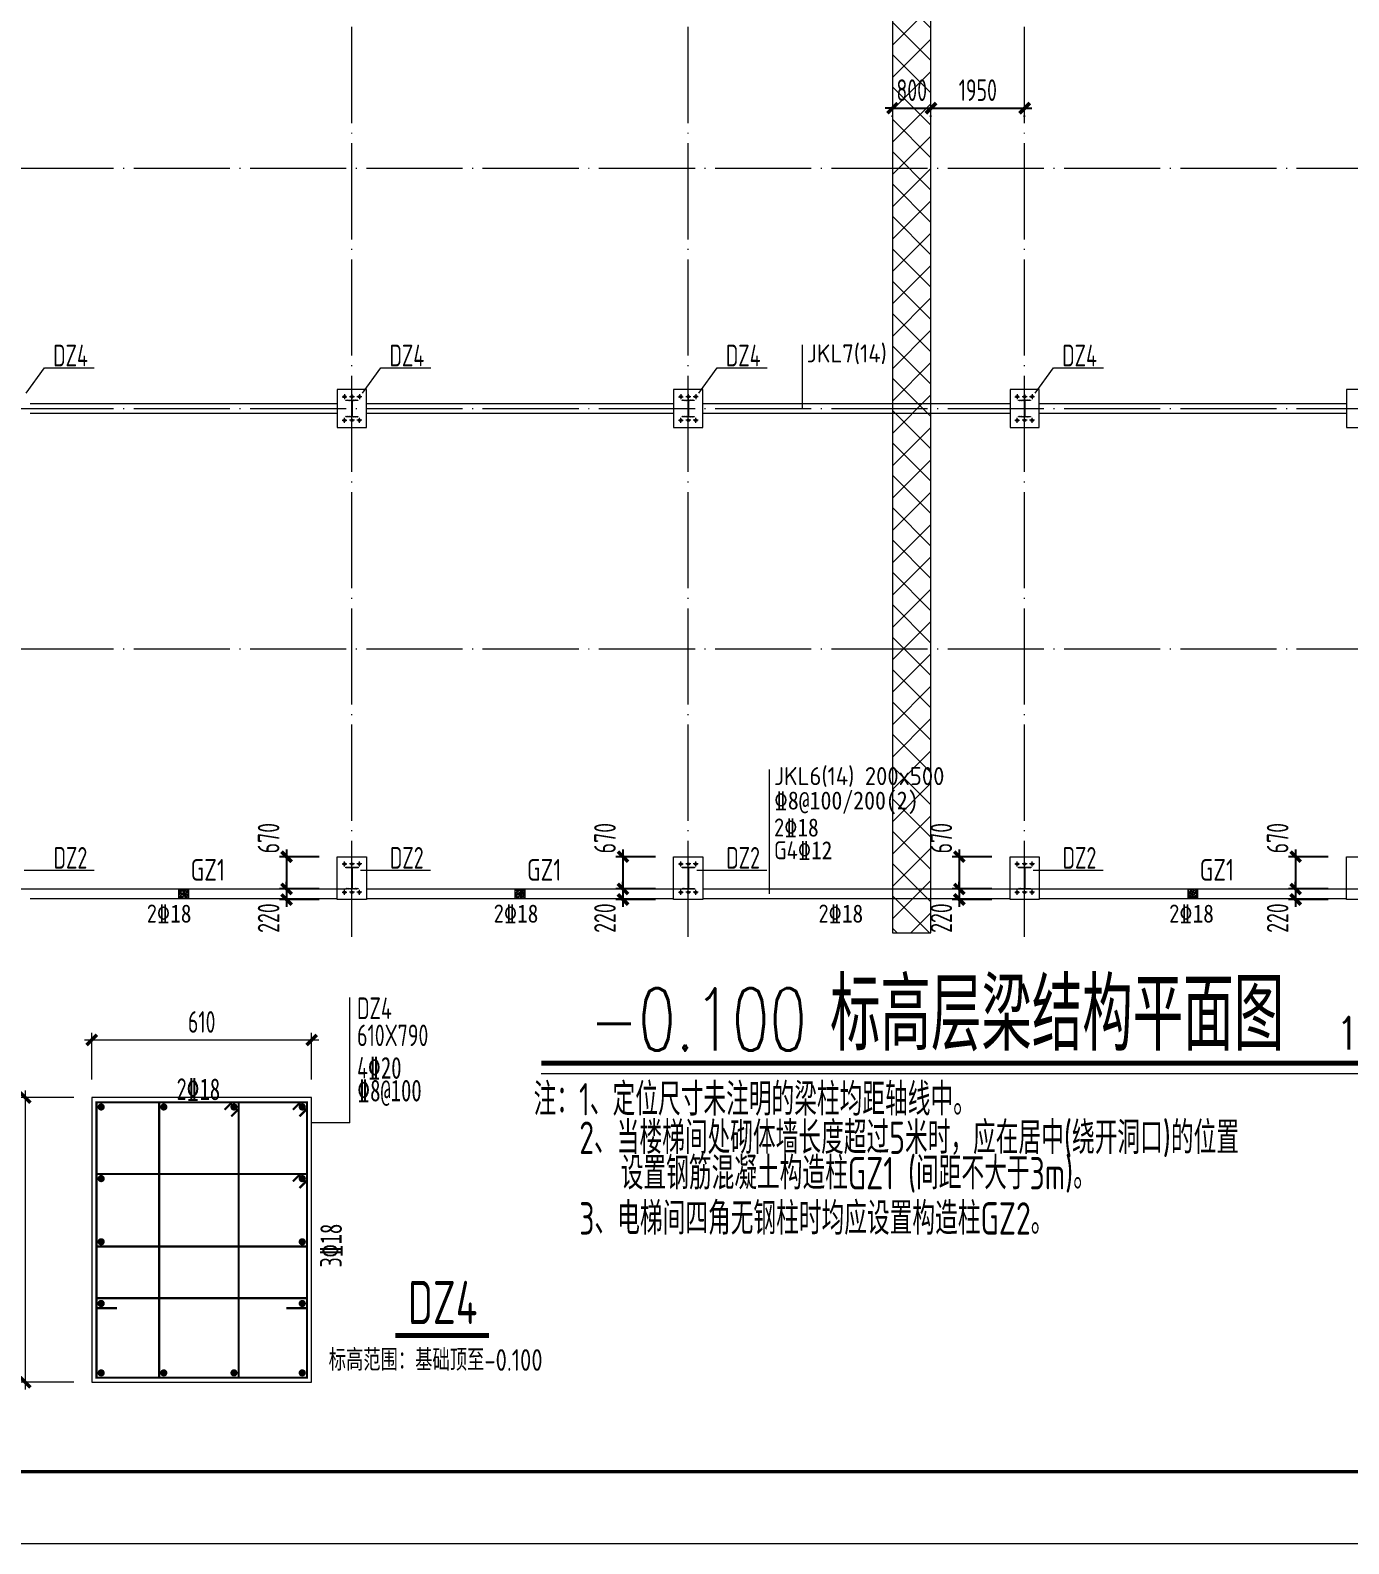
# Model space of a CAD drawing. Header units: millimetres. Extents: x 19781 to 898973, y -947928 to -267362.
# Drawn here: x 201047 to 228487, y -384690 to -353190 of the extents above; entities that cross this region are included whole.
import ezdxf
from ezdxf.enums import TextEntityAlignment as Align

# ---------------------------------------------------------------- set-up
doc = ezdxf.new("R2010")
doc.units = ezdxf.units.MM
doc.header["$LTSCALE"] = 100
doc.linetypes.add('CENTERX2', pattern=[101.599999, 63.5, -12.7, 12.7, -12.7])
doc.linetypes.add('DOTE', pattern=[2.42, 2, -0.2, 0.02, -0.2])
doc.layers.get('0').update_dxf_attribs({"lineweight": 18})
for name, color, linetype, lineweight in [('10', 7, 'Continuous', 18), ('1000', 2, 'Continuous', 18), ('11000', 4, 'Continuous', 18), ('14', 2, 'Continuous', 18), ('5图框', 7, 'Continuous', 18), ('BORDER', 7, 'Continuous', 18), ('DIM', 3, 'Continuous', 18), ('DIM_SYMB', 3, 'Continuous', 18), ('DOTE', 1, 'DOTE', 18), ('HATCH', 254, 'Continuous', 18), ('HIDE_BEAMDIMMASS', 2, 'Continuous', 18), ('JC', 7, 'Continuous', 18), ('REIN', 1, 'Continuous', 18), ('S_BEAM', 4, 'Continuous', 18), ('S_BEAMDIMLOCAL', 7, 'Continuous', 18), ('S_BEAMDIMMASS', 2, 'Continuous', 18), ('TC', 151, 'Continuous', 18), ('TEXT', 7, 'Continuous', 18), ('图名下划线', 7, 'Continuous', 18), ('数字', 3, 'Continuous', 20), ('柱', 2, 'Continuous', 18), ('楼板负筋文字', 7, 'Continuous', 18), ('轴线', 1, 'CENTERX2', 13), ('钢柱', 4, 'Continuous', 20)]:
    doc.layers.add(name, color=color, linetype=linetype, lineweight=lineweight)
doc.styles.add('hztxt', font='txt.shx', dxfattribs={"width": 0.7, "bigfont": 'hztxt.shx'})
doc.styles.get("Standard").update_dxf_attribs({"font": 'tssdeng.shx', "bigfont": 'hztxt.shx'})
doc.styles.add('TSSD_REIN', font='tssdeng.shx', dxfattribs={"width": 0.7, "bigfont": 'hztxt.shx'})
doc.dimstyles.new('TSSD_100_100', dxfattribs={"dimtxt": 300, "dimasz": 100, "dimexe": 100, "dimexo": 250, "dimgap": 100, "dimtad": 1, "dimdec": 0, "dimzin": 0, "dimdsep": 46, "dimtxsty": 'TSSD_REIN', "dimblk": 'ARCHTICK', "dimcen": 0, "dimdle": 100, "dimclrt": 7, "dimadec": 0, "dimazin": 0, "dimtfac": 1, "dimtdec": 0, "dimtix": 1, "dimtmove": 2, "dimatfit": 3, "dimfxl": 1, "dimtolj": 1, "dimtzin": 0, "dimarcsym": 0})
pattern_1 = [(315, (0, 0), (7.07106781, 7.07106781), []), (315, (0, -2.5), (7.07106781, 7.07106781), [])]
pattern_2 = [(50, (0, 0), (-18.634971, 69.5466595), [7.5, -82.5]), (355, (0, 0), (26.726018, 71.667073), [6, -66]), (100.4514, (5.98, -0.52), (-78.641672, 43.76628), [6.374019, -70.114211]), (46.1842, (0, 20), (-20.948094, 105.948937), [11.25, -123.75]), (96.6356, (8.89, 18.62), (-113.332098, 73.354178), [9.56103, -105.1713]), (351.1842, (0, 20), (93.466195, 97.41186), [9, -99]), (21, (10, 15), (17.4183765, 69.861292), [7.5, -82.5]), (326, (10, 15), (58.119989, 49.724404), [6, -66]), (71.4514, (14.974, 11.645), (-47.563243, 76.40509), [6.374019, -70.114211]), (37.5, (0, 0), (1.2159855, 33.2893854), [0.01, -65.2, 0.01, -67, 0.01, -66.25]), (7.5, (0, 0), (26.3069537, 39.4411712), [0.01, -38.2, 0.01, -63.7, 0.01, -25.25]), (327.5, (-22.3, 0), (53.3822436, -2.2554872), [0.01, -25, 0.01, -78, 0.01, -103.5]), (317.5, (-32.3, 0), (58.318617, 10.010498), [0.01, -32.5, 0.01, -51.8, 0.01, -73.5]), (45, (0, 0), (-35.355339, 35.355339), [])]

# ---------------------------------------------------------------- blocks, each defined once
blk = doc.blocks.new('_ArchTick_0')
at = {"color": 0, "linetype": 'ByBlock'}
blk.add_lwpolyline([(-0.71, -0.71, 0.5, 0.5, 0), (0.71, 0.71, 0.5, 0.5, 0)], format="xyseb", dxfattribs=at)
blk = doc.blocks.new('*X966')
at = {"layer": 'DIM', "color": 0, "lineweight": -2, "ltscale": 100, "transparency": 16777216}
for p, q in [((207062, -370392), (206232, -370392)), ((206382, -370242), (206382, -371212)), ((207062, -371062), (206232, -371062))]:
    blk.add_line(p, q, dxfattribs=at)
at = {"layer": 'DIM', "color": 0, "lineweight": -2, "ltscale": 100, "transparency": 16777216, "xscale": 150, "yscale": 150, "zscale": 150}
for p, rotation in [((206382, -370392), 90), ((206382, -371062), 270)]:
    blk.add_blockref('_ArchTick_0', p, dxfattribs=dict(at, rotation=rotation))
at = {"layer": 'DIM', "color": 7, "ltscale": 100, "transparency": 16777216, "insert": (206007, -370005), "char_height": 450, "width": 2385, "attachment_point": 5, "rotation": 90, "style": 'TSSD_REIN'}
blk.add_mtext('670', dxfattribs=at)
blk = doc.blocks.new('_ARCHTICK')
at = {"color": 0, "linetype": 'ByBlock', "const_width": 0.5}
blk.add_lwpolyline([(-0.5, -0.5), (0.5, 0.5)], dxfattribs=at)
blk = doc.blocks.new('*X967')
at = {"layer": 'DIM', "color": 0, "lineweight": -2, "ltscale": 100, "transparency": 16777216}
for p, q in [((207062, -371062), (206232, -371062)), ((206382, -371062), (206382, -370912)), ((206382, -371062), (206382, -371282)), ((207062, -371282), (206232, -371282)), ((206382, -371282), (206382, -371432))]:
    blk.add_line(p, q, dxfattribs=at)
at = {"layer": 'DIM', "color": 0, "lineweight": -2, "ltscale": 100, "transparency": 16777216, "xscale": 150, "yscale": 150, "zscale": 150}
for p, rotation in [((206382, -371062), 270), ((206382, -371282), 90)]:
    blk.add_blockref('_ArchTick_0', p, dxfattribs=dict(at, rotation=rotation))
at = {"layer": 'DIM', "color": 7, "ltscale": 100, "transparency": 16777216, "insert": (206007, -371669), "char_height": 450, "width": 2430, "attachment_point": 5, "rotation": 90, "style": 'TSSD_REIN'}
blk.add_mtext('220', dxfattribs=at)
blk = doc.blocks.new('*X970')
at = {"layer": 'DIM', "color": 0, "lineweight": -2, "ltscale": 100, "transparency": 16777216}
for p, q in [((214062, -370392), (213232, -370392)), ((213382, -370242), (213382, -371212)), ((214062, -371062), (213232, -371062))]:
    blk.add_line(p, q, dxfattribs=at)
at = {"layer": 'DIM', "color": 0, "lineweight": -2, "ltscale": 100, "transparency": 16777216, "xscale": 150, "yscale": 150, "zscale": 150}
for p, rotation in [((213382, -370392), 90), ((213382, -371062), 270)]:
    blk.add_blockref('_ArchTick_0', p, dxfattribs=dict(at, rotation=rotation))
at = {"layer": 'DIM', "color": 7, "ltscale": 100, "transparency": 16777216, "insert": (213007, -370005), "char_height": 450, "width": 2385, "attachment_point": 5, "rotation": 90, "style": 'TSSD_REIN'}
blk.add_mtext('670', dxfattribs=at)
blk = doc.blocks.new('*X971')
at = {"layer": 'DIM', "color": 0, "lineweight": -2, "ltscale": 100, "transparency": 16777216}
for p, q in [((214062, -371062), (213232, -371062)), ((213382, -371062), (213382, -370912)), ((213382, -371062), (213382, -371282)), ((214062, -371282), (213232, -371282)), ((213382, -371282), (213382, -371432))]:
    blk.add_line(p, q, dxfattribs=at)
at = {"layer": 'DIM', "color": 0, "lineweight": -2, "ltscale": 100, "transparency": 16777216, "xscale": 150, "yscale": 150, "zscale": 150}
for p, rotation in [((213382, -371062), 270), ((213382, -371282), 90)]:
    blk.add_blockref('_ArchTick_0', p, dxfattribs=dict(at, rotation=rotation))
at = {"layer": 'DIM', "color": 7, "ltscale": 100, "transparency": 16777216, "insert": (213007, -371669), "char_height": 450, "width": 2430, "attachment_point": 5, "rotation": 90, "style": 'TSSD_REIN'}
blk.add_mtext('220', dxfattribs=at)
blk = doc.blocks.new('*X974')
at = {"layer": 'DIM', "color": 0, "lineweight": -2, "ltscale": 100, "transparency": 16777216}
for p, q in [((221062, -370392), (220232, -370392)), ((220382, -370242), (220382, -371212)), ((221062, -371062), (220232, -371062))]:
    blk.add_line(p, q, dxfattribs=at)
at = {"layer": 'DIM', "color": 0, "lineweight": -2, "ltscale": 100, "transparency": 16777216, "xscale": 150, "yscale": 150, "zscale": 150}
for p, rotation in [((220382, -370392), 90), ((220382, -371062), 270)]:
    blk.add_blockref('_ArchTick_0', p, dxfattribs=dict(at, rotation=rotation))
at = {"layer": 'DIM', "color": 7, "ltscale": 100, "transparency": 16777216, "insert": (220007, -370005), "char_height": 450, "width": 2385, "attachment_point": 5, "rotation": 90, "style": 'TSSD_REIN'}
blk.add_mtext('670', dxfattribs=at)
blk = doc.blocks.new('*X975')
at = {"layer": 'DIM', "color": 0, "lineweight": -2, "ltscale": 100, "transparency": 16777216}
for p, q in [((221062, -371062), (220232, -371062)), ((220382, -371062), (220382, -370912)), ((220382, -371062), (220382, -371282)), ((221062, -371282), (220232, -371282)), ((220382, -371282), (220382, -371432))]:
    blk.add_line(p, q, dxfattribs=at)
at = {"layer": 'DIM', "color": 0, "lineweight": -2, "ltscale": 100, "transparency": 16777216, "xscale": 150, "yscale": 150, "zscale": 150}
for p, rotation in [((220382, -371062), 270), ((220382, -371282), 90)]:
    blk.add_blockref('_ArchTick_0', p, dxfattribs=dict(at, rotation=rotation))
at = {"layer": 'DIM', "color": 7, "ltscale": 100, "transparency": 16777216, "insert": (220007, -371669), "char_height": 450, "width": 2430, "attachment_point": 5, "rotation": 90, "style": 'TSSD_REIN'}
blk.add_mtext('220', dxfattribs=at)
blk = doc.blocks.new('*X978')
at = {"layer": 'DIM', "color": 0, "lineweight": -2, "ltscale": 100, "transparency": 16777216}
for p, q in [((228062, -370392), (227232, -370392)), ((227382, -370242), (227382, -371212)), ((228062, -371062), (227232, -371062))]:
    blk.add_line(p, q, dxfattribs=at)
at = {"layer": 'DIM', "color": 0, "lineweight": -2, "ltscale": 100, "transparency": 16777216, "xscale": 150, "yscale": 150, "zscale": 150}
for p, rotation in [((227382, -370392), 90), ((227382, -371062), 270)]:
    blk.add_blockref('_ArchTick_0', p, dxfattribs=dict(at, rotation=rotation))
at = {"layer": 'DIM', "color": 7, "ltscale": 100, "transparency": 16777216, "insert": (227007, -370005), "char_height": 450, "width": 2385, "attachment_point": 5, "rotation": 90, "style": 'TSSD_REIN'}
blk.add_mtext('670', dxfattribs=at)
blk = doc.blocks.new('*X979')
at = {"layer": 'DIM', "color": 0, "lineweight": -2, "ltscale": 100, "transparency": 16777216}
for p, q in [((228062, -371062), (227232, -371062)), ((227382, -371062), (227382, -370912)), ((227382, -371062), (227382, -371282)), ((228062, -371282), (227232, -371282)), ((227382, -371282), (227382, -371432))]:
    blk.add_line(p, q, dxfattribs=at)
at = {"layer": 'DIM', "color": 0, "lineweight": -2, "ltscale": 100, "transparency": 16777216, "xscale": 150, "yscale": 150, "zscale": 150}
for p, rotation in [((227382, -371062), 270), ((227382, -371282), 90)]:
    blk.add_blockref('_ArchTick_0', p, dxfattribs=dict(at, rotation=rotation))
at = {"layer": 'DIM', "color": 7, "ltscale": 100, "transparency": 16777216, "insert": (227007, -371669), "char_height": 450, "width": 2430, "attachment_point": 5, "rotation": 90, "style": 'TSSD_REIN'}
blk.add_mtext('220', dxfattribs=at)
blk = doc.blocks.new('*X1394')
at = {"layer": 'DIM', "color": 0, "lineweight": -2, "ltscale": 100, "transparency": 16777216}
for p, q in [((1038, 5690), (265, 5690)), ((365, 5790), (365, 1640)), ((1038, 1740), (265, 1740))]:
    blk.add_line(p, q, dxfattribs=at)
at = {"layer": 'DIM', "color": 0, "lineweight": -2, "ltscale": 100, "transparency": 16777216, "xscale": 100, "yscale": 100, "zscale": 100}
for p, rotation in [((365, 5690), 90), ((365, 1740), 270)]:
    blk.add_blockref('_ArchTick_0', p, dxfattribs=dict(at, rotation=rotation))
at = {"layer": 'DIM', "color": 7, "ltscale": 100, "transparency": 16777216, "insert": (115, 3715), "char_height": 300, "width": 1620, "attachment_point": 5, "rotation": 90, "style": 'TSSD_REIN'}
blk.add_mtext('790', dxfattribs=at)
blk = doc.blocks.new('*X1395')
at = {"layer": 'DIM', "color": 0, "lineweight": -2, "ltscale": 100, "transparency": 16777216}
for p, q in [((1288, 5940), (1288, 6590)), ((4338, 5940), (4338, 6590)), ((1188, 6490), (4438, 6490))]:
    blk.add_line(p, q, dxfattribs=at)
at = {"layer": 'DIM', "color": 0, "lineweight": -2, "ltscale": 100, "transparency": 16777216, "xscale": 100, "yscale": 100, "zscale": 100, "rotation": 180}
blk.add_blockref('_ArchTick_0', (1288, 6490), dxfattribs=at)
at = {"layer": 'DIM', "color": 0, "lineweight": -2, "ltscale": 100, "transparency": 16777216, "xscale": 100, "yscale": 100, "zscale": 100}
blk.add_blockref('_ArchTick_0', (4338, 6490), dxfattribs=at)
at = {"layer": 'DIM', "color": 7, "ltscale": 100, "transparency": 16777216, "insert": (2813, 6740), "char_height": 300, "width": 1590, "attachment_point": 5, "style": 'TSSD_REIN'}
blk.add_mtext('610', dxfattribs=at)
blk = doc.blocks.new('*X1867')
at = {"layer": 'DIM', "color": 0, "lineweight": -2, "ltscale": 100, "transparency": 16777216}
for p, q in [((218992, -354812), (218842, -354812)), ((218992, -354812), (219792, -354812)), ((218992, -354992), (218992, -354962)), ((219792, -354812), (219942, -354812)), ((219792, -354992), (219792, -354962))]:
    blk.add_line(p, q, dxfattribs=at)
at = {"layer": 'DIM', "color": 0, "lineweight": -2, "ltscale": 100, "transparency": 16777216, "xscale": 150, "yscale": 150, "zscale": 150}
blk.add_blockref('_ArchTick_0', (218992, -354812), dxfattribs=at)
at = {"layer": 'DIM', "color": 0, "lineweight": -2, "ltscale": 100, "transparency": 16777216, "xscale": 150, "yscale": 150, "zscale": 150, "rotation": 180}
blk.add_blockref('_ArchTick_0', (219792, -354812), dxfattribs=at)
at = {"layer": 'DIM', "color": 7, "ltscale": 100, "transparency": 16777216, "insert": (219392, -354437), "char_height": 450, "width": 2430, "attachment_point": 5, "style": 'TSSD_REIN'}
blk.add_mtext('800', dxfattribs=at)
blk = doc.blocks.new('*X1868')
at = {"layer": 'DIM', "color": 0, "lineweight": -2, "ltscale": 100, "transparency": 16777216}
for p, q in [((219642, -354812), (221892, -354812)), ((219792, -354992), (219792, -354962)), ((221742, -354992), (221742, -354962))]:
    blk.add_line(p, q, dxfattribs=at)
at = {"layer": 'DIM', "color": 0, "lineweight": -2, "ltscale": 100, "transparency": 16777216, "xscale": 150, "yscale": 150, "zscale": 150, "rotation": 180}
blk.add_blockref('_ArchTick_0', (219792, -354812), dxfattribs=at)
at = {"layer": 'DIM', "color": 0, "lineweight": -2, "ltscale": 100, "transparency": 16777216, "xscale": 150, "yscale": 150, "zscale": 150}
blk.add_blockref('_ArchTick_0', (221742, -354812), dxfattribs=at)
at = {"layer": 'DIM', "color": 7, "ltscale": 100, "transparency": 16777216, "insert": (220767, -354437), "char_height": 450, "width": 3195, "attachment_point": 5, "style": 'TSSD_REIN'}
blk.add_mtext('1950', dxfattribs=at)
blk = doc.blocks.new('A$C57D44CBD')
at = {"layer": '1000', "ltscale": 100}
blk.add_lwpolyline([(4337.9, 5690), (1287.9, 5690), (1287.9, 1740), (4337.9, 1740)], close=True, dxfattribs=at)
at = {"layer": 'REIN', "ltscale": 100}
for points in [[(4272.9, 5625, 30, 30, 0), (1352.9, 5625, 30, 30, 0), (1352.9, 1805, 30, 30, 0), (4272.9, 1805, 30, 30, 0)], [(1392.9, 5560, 50, 50, 1), (1442.9, 5560, 50, 50, 1)], [(3325.9, 5625, 30, 30, 0), (2221.9, 5625, 30, 30, 0), (2221.9, 1805, 30, 30, 0), (3325.9, 1805, 30, 30, 0)], [(2261.9, 5560, 50, 50, 1), (2311.9, 5560, 50, 50, 1)], [(3235.9, 5560, 50, 50, 1), (3285.9, 5560, 50, 50, 1)], [(4182.9, 5560, 50, 50, 1), (4232.9, 5560, 50, 50, 1)], [(4272.9, 4631, 30, 30, 0), (1352.9, 4631, 30, 30, 0), (1352.9, 3624, 30, 30, 0), (4272.9, 3624, 30, 30, 0)], [(1392.9, 4566, 50, 50, 1), (1442.9, 4566, 50, 50, 1)], [(4182.9, 4566, 50, 50, 1), (4232.9, 4566, 50, 50, 1)], [(1392.9, 3689, 50, 50, 1), (1442.9, 3689, 50, 50, 1)], [(4182.9, 3689, 50, 50, 1), (4232.9, 3689, 50, 50, 1)], [(1392.9, 2833, 50, 50, 1), (1442.9, 2833, 50, 50, 1)], [(4182.9, 2833, 50, 50, 1), (4232.9, 2833, 50, 50, 1)], [(1392.9, 1870, 50, 50, 1), (1442.9, 1870, 50, 50, 1)], [(2261.9, 1870, 50, 50, 1), (2311.9, 1870, 50, 50, 1)], [(3235.9, 1870, 50, 50, 1), (3285.9, 1870, 50, 50, 1)], [(4182.9, 1870, 50, 50, 1), (4232.9, 1870, 50, 50, 1)]]:
    blk.add_lwpolyline(points, format="xyseb", close=True, dxfattribs=at)
for points in [[(3130.1, 5521.1, 30, 30, 0), (3234.1, 5625, 30, 30, 0)], [(3325.9, 5533.1, 30, 30, 0), (3222.1, 5429.2, 30, 30, 0)], [(4077.1, 5521.1, 30, 30, 0), (4181.1, 5625, 30, 30, 0)], [(4272.9, 5533.1, 30, 30, 0), (4169.1, 5429.2, 30, 30, 0)], [(4077.1, 4527.1, 30, 30, 0), (4181.1, 4631, 30, 30, 0)], [(4272.9, 4539.1, 30, 30, 0), (4169.1, 4435.2, 30, 30, 0)], [(1352.9, 2907, 30, 30, 0), (4272.9, 2907, 30, 30, 0)], [(1352.9, 2768, 30, 30, 0), (1636.9, 2768, 30, 30, 0)], [(4272.9, 2768, 30, 30, 0), (3988.9, 2768, 30, 30, 0)]]:
    blk.add_lwpolyline(points, format="xyseb", dxfattribs=at)
at = {"layer": 'TEXT', "lineweight": 9}
for q in [(4868.9, 7079), (4337.9, 5339)]:
    blk.add_line((4868.9, 5339), q, dxfattribs=at)
at = {"layer": '图名下划线'}
blk.add_lwpolyline([(5500.9, 2390.1, 70.1, 70.1, 0), (6796.9, 2390.1, 70.1, 70.1, 0)], format="xyseb", dxfattribs=at)
at = {"layer": 'TEXT', "lineweight": 9, "style": 'TSSD_REIN'}
for s, width, p in [('DZ4', 0.7, (4968.9, 6779)), ('610X790', 0.7, (4968.9, 6404)), ('标高范围：基础顶至-0.100', 0.8, (4574.5, 1899))]:
    blk.add_text(s, height=300, dxfattribs=dict(at, width=width)).set_placement(p)
at = {"layer": 'TEXT', "lineweight": 9, "char_height": 300, "attachment_point": 7, "style": 'TSSD_REIN'}
for s, insert, width in [('4{\\fsimsun|b0|i0|c0|p253;\x8420}', (4968.9, 5949), 831.5), ('2{\\fsimsun|b0|i0|c0|p253;\x8418}', (2465.9, 5653), 764), ('{\\fsimsun|b0|i0|c0|p253;\x848@100}', (4970.1, 5574), 1369.75)]:
    blk.add_mtext(s, dxfattribs=dict(at, insert=insert, width=width))
at = {"layer": 'TEXT', "lineweight": 9, "insert": (4759.9, 3333), "char_height": 300, "width": 741.5, "attachment_point": 7, "rotation": 90, "style": 'TSSD_REIN'}
blk.add_mtext('3{\\fsimsun|b0|i0|c0|p253;\x8418}', dxfattribs=at)
at = {"layer": '楼板负筋文字', "style": 'TSSD_REIN', "width": 0.7}
blk.add_text('DZ4', height=600, dxfattribs=at).set_placement((5675.6, 2547.3))
at = {"layer": 'DIM', "ltscale": 100}
dim = blk.add_linear_dim(base=(4337.9, 6490), p1=(1287.9, 5690), p2=(4337.9, 5690), text='610', dimstyle='TSSD_100_100', override={"dimsah": 1}, dxfattribs=at)
dim.commit()
dim.dimension.update_dxf_attribs({"geometry": '*X1395', "text_midpoint": (2812.9, 6740)})
dim = blk.add_linear_dim(base=(365.4, 1740), p1=(1287.9, 5690), p2=(1287.9, 1740), angle=270, text='790', dimstyle='TSSD_100_100', override={"dimsah": 1}, dxfattribs=at)
dim.commit()
dim.dimension.update_dxf_attribs({"geometry": '*X1394', "text_midpoint": (115.4, 3715)})

msp = doc.modelspace()

# ---------------------------------------------------------------- hatches: boundary and pattern name
h = msp.add_hatch(color=256)
edge = h.paths.add_edge_path(flags=0)
edge.add_arc((207587, -360817), 26, 0, 360)
h = msp.add_hatch(color=256)
edge = h.paths.add_edge_path(flags=0)
edge.add_arc((207742, -360817), 26, 0, 360)
h = msp.add_hatch(color=256)
edge = h.paths.add_edge_path(flags=0)
edge.add_arc((207897, -360817), 26, 0, 360)
h = msp.add_hatch(color=256)
edge = h.paths.add_edge_path(flags=0)
edge.add_arc((214587, -360817), 26, 0, 360)
h = msp.add_hatch(color=256)
edge = h.paths.add_edge_path(flags=0)
edge.add_arc((214742, -360817), 26, 0, 360)
h = msp.add_hatch(color=256)
edge = h.paths.add_edge_path(flags=0)
edge.add_arc((214897, -360817), 26, 0, 360)
h = msp.add_hatch(color=256)
edge = h.paths.add_edge_path(flags=0)
edge.add_arc((221587, -360817), 26, 0, 360)
h = msp.add_hatch(color=256)
edge = h.paths.add_edge_path(flags=0)
edge.add_arc((221742, -360817), 26, 0, 360)
h = msp.add_hatch(color=256)
edge = h.paths.add_edge_path(flags=0)
edge.add_arc((221897, -360817), 26, 0, 360)
h = msp.add_hatch(color=256)
edge = h.paths.add_edge_path(flags=0)
edge.add_arc((207587, -361307), 26, 0, 360)
h = msp.add_hatch(color=256)
edge = h.paths.add_edge_path(flags=0)
edge.add_arc((207742, -361307), 26, 0, 360)
h = msp.add_hatch(color=256)
edge = h.paths.add_edge_path(flags=0)
edge.add_arc((207897, -361307), 26, 0, 360)
h = msp.add_hatch(color=256)
edge = h.paths.add_edge_path(flags=0)
edge.add_arc((214587, -361307), 26, 0, 360)
h = msp.add_hatch(color=256)
edge = h.paths.add_edge_path(flags=0)
edge.add_arc((214742, -361307), 26, 0, 360)
h = msp.add_hatch(color=256)
edge = h.paths.add_edge_path(flags=0)
edge.add_arc((214897, -361307), 26, 0, 360)
h = msp.add_hatch(color=256)
edge = h.paths.add_edge_path(flags=0)
edge.add_arc((221587, -361307), 26, 0, 360)
h = msp.add_hatch(color=256)
edge = h.paths.add_edge_path(flags=0)
edge.add_arc((221742, -361307), 26, 0, 360)
h = msp.add_hatch(color=256)
edge = h.paths.add_edge_path(flags=0)
edge.add_arc((221897, -361307), 26, 0, 360)
h = msp.add_hatch(color=256)
edge = h.paths.add_edge_path(flags=0)
edge.add_arc((207587, -370542), 26, 0, 360)
h = msp.add_hatch(color=256)
edge = h.paths.add_edge_path(flags=0)
edge.add_arc((207742, -370542), 26, 0, 360)
h = msp.add_hatch(color=256)
edge = h.paths.add_edge_path(flags=0)
edge.add_arc((207897, -370542), 26, 0, 360)
h = msp.add_hatch(color=256)
edge = h.paths.add_edge_path(flags=0)
edge.add_arc((214587, -370542), 26, 0, 360)
h = msp.add_hatch(color=256)
edge = h.paths.add_edge_path(flags=0)
edge.add_arc((214742, -370542), 26, 0, 360)
h = msp.add_hatch(color=256)
edge = h.paths.add_edge_path(flags=0)
edge.add_arc((214897, -370542), 26, 0, 360)
h = msp.add_hatch(color=256)
edge = h.paths.add_edge_path(flags=0)
edge.add_arc((221587, -370542), 26, 0, 360)
h = msp.add_hatch(color=256)
edge = h.paths.add_edge_path(flags=0)
edge.add_arc((221742, -370542), 26, 0, 360)
h = msp.add_hatch(color=256)
edge = h.paths.add_edge_path(flags=0)
edge.add_arc((221897, -370542), 26, 0, 360)
h = msp.add_hatch(color=256)
edge = h.paths.add_edge_path(flags=0)
edge.add_arc((207587, -371132), 26, 0, 360)
h = msp.add_hatch(color=256)
edge = h.paths.add_edge_path(flags=0)
edge.add_arc((207742, -371132), 26, 0, 360)
h = msp.add_hatch(color=256)
edge = h.paths.add_edge_path(flags=0)
edge.add_arc((207897, -371132), 26, 0, 360)
h = msp.add_hatch(color=256)
edge = h.paths.add_edge_path(flags=0)
edge.add_arc((214587, -371132), 26, 0, 360)
h = msp.add_hatch(color=256)
edge = h.paths.add_edge_path(flags=0)
edge.add_arc((214742, -371132), 26, 0, 360)
h = msp.add_hatch(color=256)
edge = h.paths.add_edge_path(flags=0)
edge.add_arc((214897, -371132), 26, 0, 360)
h = msp.add_hatch(color=256)
edge = h.paths.add_edge_path(flags=0)
edge.add_arc((221587, -371132), 26, 0, 360)
h = msp.add_hatch(color=256)
edge = h.paths.add_edge_path(flags=0)
edge.add_arc((221742, -371132), 26, 0, 360)
h = msp.add_hatch(color=256)
edge = h.paths.add_edge_path(flags=0)
edge.add_arc((221897, -371132), 26, 0, 360)
at = {"layer": '10', "ltscale": 100}
h = msp.add_hatch(dxfattribs=at)
h.set_pattern_fill('金属', color=256, style=0, pattern_type=0)
h.set_pattern_definition(pattern_1)
h.paths.add_polyline_path([(207746, -361227), (207867, -361227), (207867, -361237), (207617, -361237), (207617, -361227), (207738, -361227), (207738, -360897), (207617, -360897), (207617, -360887), (207867, -360887), (207867, -360897), (207746, -360897)], flags=0)
h = msp.add_hatch(dxfattribs=at)
h.set_pattern_fill('金属', color=256, style=0, pattern_type=0)
h.set_pattern_definition(pattern_1)
h.paths.add_polyline_path([(214746, -361227), (214867, -361227), (214867, -361237), (214617, -361237), (214617, -361227), (214738, -361227), (214738, -360897), (214617, -360897), (214617, -360887), (214867, -360887), (214867, -360897), (214746, -360897)], flags=0)
h = msp.add_hatch(dxfattribs=at)
h.set_pattern_fill('金属', color=256, style=0, pattern_type=0)
h.set_pattern_definition(pattern_1)
h.paths.add_polyline_path([(221746, -361227), (221867, -361227), (221867, -361237), (221617, -361237), (221617, -361227), (221738, -361227), (221738, -360897), (221617, -360897), (221617, -360887), (221867, -360887), (221867, -360897), (221746, -360897)], flags=0)
h = msp.add_hatch(dxfattribs=at)
h.set_pattern_fill('金属', color=256, style=0, pattern_type=0)
h.set_pattern_definition(pattern_1)
h.paths.add_polyline_path([(207746, -371050), (207872, -371050), (207872, -371062), (207612, -371062), (207612, -371050), (207738, -371050), (207738, -370624), (207612, -370624), (207612, -370612), (207872, -370612), (207872, -370624), (207746, -370624)], flags=0)
h = msp.add_hatch(dxfattribs=at)
h.set_pattern_fill('金属', color=256, style=0, pattern_type=0)
h.set_pattern_definition(pattern_1)
h.paths.add_polyline_path([(214746, -371050), (214872, -371050), (214872, -371062), (214612, -371062), (214612, -371050), (214738, -371050), (214738, -370624), (214612, -370624), (214612, -370612), (214872, -370612), (214872, -370624), (214746, -370624)], flags=0)
h = msp.add_hatch(dxfattribs=at)
h.set_pattern_fill('金属', color=256, style=0, pattern_type=0)
h.set_pattern_definition(pattern_1)
h.paths.add_polyline_path([(221746, -371050), (221872, -371050), (221872, -371062), (221612, -371062), (221612, -371050), (221738, -371050), (221738, -370624), (221612, -370624), (221612, -370612), (221872, -370612), (221872, -370624), (221746, -370624)], flags=0)
at = {"layer": 'HATCH', "ltscale": 100}
h = msp.add_hatch(dxfattribs=at)
h.set_pattern_fill('HOLE_MATETIEL', color=256, style=0, pattern_type=0)
h.set_pattern_definition([(45, (0, 0), (-336.7596, 336.7596), []), (135, (0, 0), (-336.7596, -336.7596), [])])
h.paths.add_polyline_path([(218992, -330444), (218992, -371977), (219792, -371977), (219792, -330444)], flags=0)
h = msp.add_hatch(dxfattribs=at)
h.set_pattern_fill('ARMORED', color=256, style=0, pattern_type=0)
h.set_pattern_definition(pattern_2)
h.paths.add_polyline_path([(204342, -371062), (204342, -371262), (204142, -371262), (204142, -371062)], flags=0)
h = msp.add_hatch(dxfattribs=at)
h.set_pattern_fill('ARMORED', color=256, style=0, pattern_type=0)
h.set_pattern_definition(pattern_2)
h.paths.add_polyline_path([(211342, -371062), (211342, -371262), (211142, -371262), (211142, -371062)], flags=0)
h = msp.add_hatch(dxfattribs=at)
h.set_pattern_fill('ARMORED', color=256, style=0, pattern_type=0)
h.set_pattern_definition(pattern_2)
h.paths.add_polyline_path([(225342, -371062), (225342, -371262), (225142, -371262), (225142, -371062)], flags=0)

# ---------------------------------------------------------------- linework, layer by layer
at = {"layer": '1000', "ltscale": 100}
for points in [[(207437, -360667), (207437, -361457), (208047, -361457), (208047, -360667)], [(214437, -360667), (214437, -361457), (215047, -361457), (215047, -360667)], [(221437, -360667), (221437, -361457), (222047, -361457), (222047, -360667)], [(228437, -360667), (228437, -361457), (229047, -361457), (229047, -360667)], [(208047, -371282), (207437, -371282), (207437, -370392), (208047, -370392)], [(215047, -371282), (214437, -371282), (214437, -370392), (215047, -370392)], [(222047, -371282), (221437, -371282), (221437, -370392), (222047, -370392)], [(229047, -371282), (228437, -371282), (228437, -370392), (229047, -370392)]]:
    msp.add_lwpolyline(points, close=True, dxfattribs=at)
at = {"layer": '11000'}
for centre in [(207587, -360817), (207742, -360817), (207897, -360817), (214587, -360817), (214742, -360817), (214897, -360817), (221587, -360817), (221742, -360817), (221897, -360817), (207587, -361307), (207742, -361307), (207897, -361307), (214587, -361307), (214742, -361307), (214897, -361307), (221587, -361307), (221742, -361307), (221897, -361307), (207587, -370542), (207742, -370542), (207897, -370542), (214587, -370542), (214742, -370542), (214897, -370542), (221587, -370542), (221742, -370542), (221897, -370542), (207587, -371132), (207742, -371132), (207897, -371132), (214587, -371132), (214742, -371132), (214897, -371132), (221587, -371132), (221742, -371132), (221897, -371132)]:
    msp.add_circle(centre, 26, dxfattribs=at)
at = {"layer": 'BORDER'}
msp.add_lwpolyline([(157416.79, -384690.47), (157416.79, -321690.47), (291066.79, -321690.47), (291066.79, -384690.47)], close=True, dxfattribs=at)
msp.add_lwpolyline([(161166.79, -383190.47, 75, 75, 0), (161166.79, -323190.47, 75, 75, 0), (289566.79, -323190.47, 75, 75, 0), (289566.79, -383190.47, 75, 75, 0)], format="xyseb", close=True, dxfattribs=at)
at = {"layer": 'DIM_SYMB'}
msp.add_lwpolyline([(211680.02, -374691.34, 105, 105, 0), (230566.29, -374691.34, 105, 105, 0)], format="xyseb", dxfattribs=at)
msp.add_lwpolyline([(211680.02, -374901.34), (230566.29, -374901.34)], dxfattribs=at)
at = {"layer": 'DOTE', "linetype": 'DOTE', "ltscale": 10}
for p, q in [((207742, -372062), (207742, -330062)), ((214742, -372062), (214742, -330062)), ((221742, -372062), (221742, -330062)), ((171742, -356062), (271742, -356062)), ((171742, -361062), (271742, -361062)), ((171742, -366062), (271742, -366062)), ((171742, -371062), (271742, -371062))]:
    msp.add_line(p, q, dxfattribs=at)
at = {"layer": 'JC', "ltscale": 100}
msp.add_lwpolyline([(218992, -330444), (218992, -371977), (219792, -371977), (219792, -330444)], close=True, dxfattribs=at)
at = {"layer": 'S_BEAM'}
for p, q in [((201047.01, -360962), (207437.01, -360962)), ((208047.01, -360962), (214437.01, -360962)), ((215047.01, -360962), (221437.01, -360962)), ((222047.01, -360962), (228437.01, -360962)), ((201047.01, -361162), (207437.01, -361162)), ((208047.01, -361162), (214437.01, -361162)), ((215047.01, -361162), (221437.01, -361162)), ((222047.01, -361162), (228437.01, -361162)), ((201047.01, -371062), (207437.01, -371062)), ((208047.01, -371062), (214437.01, -371062)), ((215047.01, -371062), (221437.01, -371062)), ((222047.01, -371062), (228437.01, -371062)), ((201047.01, -371262), (207437.01, -371262)), ((208047.01, -371262), (214437.01, -371262)), ((215047.01, -371262), (221437.01, -371262)), ((222047.01, -371262), (228437.01, -371262))]:
    msp.add_line(p, q, dxfattribs=at)
at = {"layer": 'S_BEAMDIMMASS'}
for p, q in [((217116, -361062), (217116, -359740.12)), ((216433.99, -371162), (216433.99, -368574.5))]:
    msp.add_line(p, q, dxfattribs=at)
at = {"layer": '数字', "ltscale": 100}
for p, q in [((200960, -360746), (201344.43, -360216.58)), ((201344.43, -360216.58), (202380, -360216.58)), ((207960, -360746), (208344.43, -360216.58)), ((208344.43, -360216.58), (209380, -360216.58)), ((214960, -360746), (215344.43, -360216.58)), ((215344.43, -360216.58), (216380, -360216.58)), ((221960, -360746), (222344.43, -360216.58)), ((222344.43, -360216.58), (223380, -360216.58)), ((200922.43, -370670.58), (202378, -370670.58)), ((207922.43, -370670.58), (209378, -370670.58)), ((214922.43, -370670.58), (216378, -370670.58)), ((221922.43, -370670.58), (223378, -370670.58))]:
    msp.add_line(p, q, dxfattribs=at)
at = {"layer": '柱'}
for points in [[(204342, -371062), (204342, -371262), (204142, -371262), (204142, -371062)], [(211342, -371062), (211342, -371262), (211142, -371262), (211142, -371062)], [(225342, -371062), (225342, -371262), (225142, -371262), (225142, -371062)]]:
    msp.add_lwpolyline(points, close=True, dxfattribs=at)
at = {"layer": '轴线'}
for p, q in [((207536, -360817), (207638, -360817)), ((207587, -360766), (207587, -360868)), ((207793, -360817), (207691, -360817)), ((207742, -360766), (207742, -360868)), ((207948, -360817), (207846, -360817)), ((207897, -360766), (207897, -360868)), ((214536, -360817), (214638, -360817)), ((214587, -360766), (214587, -360868)), ((214793, -360817), (214691, -360817)), ((214742, -360766), (214742, -360868)), ((214948, -360817), (214846, -360817)), ((214897, -360766), (214897, -360868)), ((221536, -360817), (221638, -360817)), ((221587, -360766), (221587, -360868)), ((221793, -360817), (221691, -360817)), ((221742, -360766), (221742, -360868)), ((221948, -360817), (221846, -360817)), ((221897, -360766), (221897, -360868)), ((207587, -361358), (207587, -361256)), ((207742, -361358), (207742, -361256)), ((207897, -361358), (207897, -361256)), ((214587, -361358), (214587, -361256)), ((214742, -361358), (214742, -361256)), ((214897, -361358), (214897, -361256)), ((221587, -361358), (221587, -361256)), ((221742, -361358), (221742, -361256)), ((221897, -361358), (221897, -361256)), ((207536, -361307), (207638, -361307)), ((207793, -361307), (207691, -361307)), ((207948, -361307), (207846, -361307)), ((214536, -361307), (214638, -361307)), ((214793, -361307), (214691, -361307)), ((214948, -361307), (214846, -361307)), ((221536, -361307), (221638, -361307)), ((221793, -361307), (221691, -361307)), ((221948, -361307), (221846, -361307)), ((207536, -370542), (207638, -370542)), ((207587, -370593), (207587, -370491)), ((207793, -370542), (207691, -370542)), ((207742, -370593), (207742, -370491)), ((207948, -370542), (207846, -370542)), ((207897, -370593), (207897, -370491)), ((214536, -370542), (214638, -370542)), ((214587, -370593), (214587, -370491)), ((214793, -370542), (214691, -370542)), ((214742, -370593), (214742, -370491)), ((214948, -370542), (214846, -370542)), ((214897, -370593), (214897, -370491)), ((221536, -370542), (221638, -370542)), ((221587, -370593), (221587, -370491)), ((221793, -370542), (221691, -370542)), ((221742, -370593), (221742, -370491)), ((221948, -370542), (221846, -370542)), ((221897, -370593), (221897, -370491)), ((207536, -371132), (207638, -371132)), ((207587, -371183), (207587, -371081)), ((207793, -371132), (207691, -371132)), ((207742, -371183), (207742, -371081)), ((207948, -371132), (207846, -371132)), ((207897, -371183), (207897, -371081)), ((214536, -371132), (214638, -371132)), ((214587, -371183), (214587, -371081)), ((214793, -371132), (214691, -371132)), ((214742, -371183), (214742, -371081)), ((214948, -371132), (214846, -371132)), ((214897, -371183), (214897, -371081)), ((221536, -371132), (221638, -371132)), ((221587, -371183), (221587, -371081)), ((221793, -371132), (221691, -371132)), ((221742, -371183), (221742, -371081)), ((221948, -371132), (221846, -371132)), ((221897, -371183), (221897, -371081))]:
    msp.add_line(p, q, dxfattribs=at)
at = {"layer": '钢柱', "ltscale": 100}
for points in [[(207746, -361227), (207867, -361227), (207867, -361237), (207617, -361237), (207617, -361227), (207738, -361227), (207738, -360897), (207617, -360897), (207617, -360887), (207867, -360887), (207867, -360897), (207746, -360897)], [(214746, -361227), (214867, -361227), (214867, -361237), (214617, -361237), (214617, -361227), (214738, -361227), (214738, -360897), (214617, -360897), (214617, -360887), (214867, -360887), (214867, -360897), (214746, -360897)], [(221746, -361227), (221867, -361227), (221867, -361237), (221617, -361237), (221617, -361227), (221738, -361227), (221738, -360897), (221617, -360897), (221617, -360887), (221867, -360887), (221867, -360897), (221746, -360897)], [(207746, -371050), (207872, -371050), (207872, -371062), (207612, -371062), (207612, -371050), (207738, -371050), (207738, -370624), (207612, -370624), (207612, -370612), (207872, -370612), (207872, -370624), (207746, -370624)], [(214746, -371050), (214872, -371050), (214872, -371062), (214612, -371062), (214612, -371050), (214738, -371050), (214738, -370624), (214612, -370624), (214612, -370612), (214872, -370612), (214872, -370624), (214746, -370624)], [(221746, -371050), (221872, -371050), (221872, -371062), (221612, -371062), (221612, -371050), (221738, -371050), (221738, -370624), (221612, -370624), (221612, -370612), (221872, -370612), (221872, -370624), (221746, -370624)]]:
    msp.add_lwpolyline(points, close=True, dxfattribs=at)

# ---------------------------------------------------------------- block references
at = {"layer": '14', "ltscale": 100, "xscale": 1.5, "yscale": 1.5, "zscale": 1.5}
msp.add_blockref('A$C57D44CBD', (200395.5, -383940), dxfattribs=at)

# ---------------------------------------------------------------- texts
at = {"style": 'hztxt', "width": 0.8}
msp.add_text('1:150', height=675, dxfattribs=at).set_placement((228230.81, -374400.65))
at = {"layer": '5图框', "style": 'hztxt', "width": 0.7}
for s, height, p in [('标高层梁结构平面图', 1500, (217691.44, -374427.88)), ('-0.100', 1300, (212686.55, -374427.88))]:
    msp.add_text(s, height=height, dxfattribs=at).set_placement(p)
at = {"layer": 'HIDE_BEAMDIMMASS', "width": 0.779817}
for p in [(204384, -370890), (211384, -370890), (225384, -370890)]:
    msp.add_text('GZ1', height=450, dxfattribs=at).set_placement(p)
at = {"layer": 'S_BEAMDIMLOCAL', "char_height": 375, "width": 1177.8329, "attachment_point": 7}
for insert in [(203471.94, -371767), (210690.94, -371767), (217450.94, -371767), (224749.94, -371767)]:
    msp.add_mtext('{\\W0.863333;2\\fsimsun|b0|i0|c0|p253;\x8418}', dxfattribs=dict(at, insert=insert))
at = {"layer": 'S_BEAMDIMMASS', "width": 0.959863}
msp.add_text('JKL7(14)', height=375, dxfattribs=at).set_placement((217207.88, -360103.87))
at = {"layer": 'S_BEAMDIMMASS', "char_height": 375, "attachment_point": 7}
for s, insert, width in [('{\\W0.95853;JKL6(14) 200x500}', (216525.87, -368938.25), 5276.1942), ('{\\fsimsun|b0|i0|c0|p253;\\W0.889;\x848@100/200(2)}', (216527.72, -369507), 4353.3219), ('{\\W0.863333;2\\fsimsun|b0|i0|c0|p253;\x8418}', (216525.87, -369975.75), 1177.8329), ('{\\W0.86404;G4\\fsimsun|b0|i0|c0|p253;\x8412}', (216525.87, -370444.5), 1560.6723)]:
    msp.add_mtext(s, dxfattribs=dict(at, insert=insert, width=width))
at = {"layer": 'TC', "color": 7, "style": 'TSSD_REIN', "width": 0.7}
for s, p in [('注：1、定位尺寸未注明的梁柱均距轴线中。', (211522.96, -375778.23)), ('2、当楼梯间处砌体墙长度超过5米时，应在居中(绕开洞口)的位置', (212472.37, -376577.98)), ('3、电梯间四角无钢柱时均应设置构造柱GZ2。', (212472.37, -378257.37))]:
    msp.add_text(s, height=675.0337, dxfattribs=at).set_placement(p)
at = {"layer": 'TC', "color": 7, "insert": (213336.04, -377383.16), "char_height": 675.0337, "width": 14349.335, "attachment_point": 7, "style": 'TSSD_REIN'}
msp.add_mtext('设置钢筋混凝土构造柱GZ1 (间距不大于3m)。', dxfattribs=at)
at = {"layer": '数字', "ltscale": 100, "style": 'TSSD_REIN', "width": 0.7}
for s, p in [('DZ4', (201884.36, -359959.88)), ('DZ4', (208884.36, -359959.88)), ('DZ4', (215884.36, -359959.88)), ('DZ4', (222884.36, -359959.88)), ('DZ2', (201882.36, -370413.88)), ('DZ2', (208882.36, -370413.88)), ('DZ2', (215882.36, -370413.88)), ('DZ2', (222882.36, -370413.88))]:
    msp.add_text(s, height=450, dxfattribs=at).set_placement(p, align=Align.MIDDLE_CENTER)

# ---------------------------------------------------------------- dimensions: what is measured, and where the dimension line sits
at = {"layer": 'DIM', "ltscale": 100}
for base, p1, p2, picture, middle in [((219792, -354811.61), (218992, -354616.55), (219792, -354616.55), '*X1867', (219392, -354436.61)), ((221742, -354811.61), (219792, -354616.55), (221742, -354616.55), '*X1868', (220767, -354436.61))]:
    dim = msp.add_linear_dim(base=base, p1=p1, p2=p2, dimstyle='TSSD_100_100', override={"dimscale": 1.5, "dimsah": 1, "dimtzin": 0}, dxfattribs=at)
    dim.commit()
    dim.dimension.update_dxf_attribs({"geometry": picture, "text_midpoint": middle})
for base, p1, p2, picture, middle in [((206381.68, -371062), (207437, -370392), (207437, -371062), '*X966', (206006.68, -370004.88)), ((213381.68, -371062), (214437, -370392), (214437, -371062), '*X970', (213006.68, -370004.88)), ((220381.68, -371062), (221437, -370392), (221437, -371062), '*X974', (220006.68, -370004.88)), ((227381.68, -371062), (228437, -370392), (228437, -371062), '*X978', (227006.68, -370004.88)), ((206381.68, -371282), (207437, -371062), (207437, -371282), '*X967', (206006.68, -371669.11)), ((213381.68, -371282), (214437, -371062), (214437, -371282), '*X971', (213006.68, -371669.11)), ((220381.68, -371282), (221437, -371062), (221437, -371282), '*X975', (220006.68, -371669.11)), ((227381.68, -371282), (228437, -371062), (228437, -371282), '*X979', (227006.68, -371669.11))]:
    dim = msp.add_linear_dim(base=base, p1=p1, p2=p2, angle=270, dimstyle='TSSD_100_100', override={"dimscale": 1.5, "dimsah": 1, "dimtzin": 0}, dxfattribs=at)
    dim.commit()
    dim.dimension.update_dxf_attribs({"geometry": picture, "text_midpoint": middle, "dimtype": 160})

doc.saveas('drawing.dxf')
